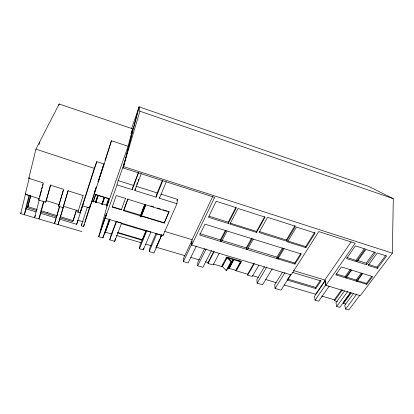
<?xml version="1.0" encoding="UTF-8"?>
<svg xmlns="http://www.w3.org/2000/svg" width="414" height="414" viewBox="0 0 414 414"><rect width="100%" height="100%" fill="white"/><g stroke="black" fill="none" stroke-linecap="round" stroke-linejoin="round"><path stroke-width="0.62" d="M213.153 264.008L222.266 266.699L222.266 266.347L226.189 270.554L226.681 270.332L231.514 261.467L227.84 257.715M225.371 230.375L220.439 239.939L220.424 241.372L225.956 230.67M392.358 253.151L393.3 198.679L368.755 186.46L138.954 106.771L123.382 166.526L392.358 253.151L360.294 295.674L325.911 285.355L324.845 280.03L351.16 241.817M219.27 253.233L213.132 264.965L208.035 263.464L208.066 262.507L213.836 251.298M211.507 250.506L202.922 267.304L197.685 265.772L197.887 262.129L204.625 248.674M325.911 285.355L355.176 243.266L318.79 231.581L291.151 274.927L191.713 245.088L192.091 239.69L212.858 196.288M183.366 261.581L183.676 257.948L191.837 240.907L191.584 244.488L183.366 261.581L188.111 262.973L196.422 245.942M108.763 199.91L100.048 231.633L106.538 213.319L105.197 218.25L162.971 235.602L176.938 203.719L177.43 199.336L160.932 194.119M164.192 223.115L169.052 211.632L164.192 223.115L123.595 210.716L127.807 199.227M162.971 235.602L163.126 234.474M176.938 203.719L159.468 198.223L159.644 197.074M149.221 251.588L156.792 233.936L161.636 235.39L153.972 252.98L149.221 251.588L149.79 247.981L156.062 233.315M135.238 188.779L134.866 190.492L156.073 197.157L156.445 194.854L162.438 180.173M146.173 230.298L140.051 245.119L139.399 248.716L143.332 249.865L143.642 248.064M144.698 204.464L140.149 216.631L141.091 216.92L145.769 204.785M140.149 216.631L144.817 204.49M141.091 216.92L141.246 216.108M191.713 245.088L214.675 197.38L123.113 167.944L124.402 162.992L118.166 180.602L117.033 184.887L132.242 189.669L132.754 187.387L138.39 172.364M123.595 210.716L128.035 198.622M116.246 221.185L110.595 236.456L109.746 239.882L114.725 241.336L115.402 238.48M121.302 209.872L121.395 209.468L112.246 206.674L112.142 207.078L121.302 209.872L125.649 198.016L125.556 198.409L116.277 195.532L112.142 207.078M50.787 184.83L45.737 202.249L38.678 200.045L43.201 182.9L28.799 178.32L35.94 149.159L59.145 104.007L132.666 128.821L128.097 146.256L107.086 206.017L106.186 205.737L106.367 205.085L102.465 203.89L102.274 204.547L101.865 204.423L104.261 197.364L98.351 195.548L95.97 202.622L95.474 202.472L97.813 195.444M39.309 198.71L25.244 194.316L29.182 178.253M81.962 231.597L20.7 213.66L25.456 194.285L29.016 195.351L24.178 214.68L25.445 211.921L29.658 195.139M39.04 144.543L39.506 142.659M36.732 210.597L27.567 207.771L30.641 195.584M27.567 207.771L30.848 195.77M58.824 105.249L59.145 104.007M123.755 165.967L126.027 157.227M126.353 155.98L131.109 137.686M133.023 130.306L131.062 137.039M133.344 129.07L138.969 107.454L131.497 128.738M109.865 219.404L105.011 233.098L109.845 219.715M39.796 196.878L41.571 190.15M41.897 188.929L42.378 187.092M42.704 185.87L43.185 184.033M39.113 200.407L34.533 217.712L35.49 215.497M106.119 214.861L98.672 236.653L102.895 237.89L109.337 219.104M43.47 201.711L38.807 218.965L39.972 216.191L43.967 201.452M45.737 202.249L50.415 185.136L63.523 189.307L58.591 206.255L62.995 207.626L63.549 206.275L78.298 210.881L77.796 212.237L80.005 212.931L83.354 203.538M58.591 206.255L63.471 190.186M59.425 206.524L54.457 223.544L55.305 221.319M55.517 220.76L56.05 218.944M56.402 217.733L59.414 207.43M62.995 207.626L67.994 190.787L83.079 195.584M68.186 190.663L58.038 224.595L63.751 206.094M123.382 166.526L139.911 111.211L138.954 106.771M95.97 202.622L96.157 202.016L102.035 203.812M91.51 201.261L93.424 201.846L93.59 201.302L95.639 201.928M81.946 223.669L81.263 225.79L83.576 226.474L104.214 164.032L111.475 140.765L128.097 146.256M90.795 204.459L89.667 208.045L87.307 207.331M91.002 203.869L96.379 186.735M98.201 182.088L103.417 165.429M76.461 209.986L72.776 221.692L59.947 217.743M76.471 210.167L73.174 220.631L60.242 216.641M83.576 226.474L84.244 224.347M84.891 222.287L90.562 204.262M77.796 212.237L83.183 195.486M80.005 212.931L94.288 168.353L96.767 161.641L104.214 164.032M60.118 219.26L76.652 224.341L96.767 161.641M81.263 225.79L87.37 207.088M94.128 193.317L95.944 187.816M97.978 181.86L103.81 163.985M105.021 160.321L111.475 140.765M76.652 224.341L78.013 220.248L83.173 221.78M93.067 201.737L95.479 194.471L109.037 198.648L106.512 205.841M93.424 201.846L95.95 194.218L95.784 194.756L97.849 195.392L95.474 202.472M101.865 204.423L104.287 197.374M102.274 204.547L104.685 197.442M130.969 133.681L132.666 128.821M106.186 205.737L108.618 198.653M98.672 236.653L117.033 184.887M123.113 167.944L123.589 166.594M102.895 237.89L109.519 219.529M109.746 239.882L116.515 221.614L121.597 223.141L114.725 241.336M132.242 189.669L138.576 172.793M136.723 184.608L137.407 182.812M138.085 181.011L138.768 179.215M134.866 190.492L141.246 173.652M145.355 205.618L141.314 215.741L164.244 222.748M156.073 197.157L162.811 180.664M159.468 198.223L166.262 181.777M142.763 239.209L145.604 232.337M144.093 236.275L144.807 234.557M145.278 233.413L145.992 231.695M139.399 248.716L146.789 230.877L150.799 232.083L143.332 249.865M156.647 246.014L157.667 243.675M158.433 241.926L158.94 240.757M160.72 236.668L161.486 234.914M161.864 234.681L156 248.126L156.14 247.179L184.577 255.573M176.918 200.511L177.43 199.336M20.7 213.66L21.217 212.558M38.678 200.045L39.097 199.155M197.685 265.772L206.172 248.907M25.244 194.316L25.818 193.193M228.264 223.472L236.368 207.735L216.186 201.271L208.423 217.262L228.264 223.472L228.254 222.214L236.042 207.062M208.035 263.464L214.105 251.681M221.521 241.704L227.063 231.012M28.799 178.32L29.254 177.451M221.599 266.502L226.701 256.985L241.517 261.425L236.259 270.828M222.168 266.393L223.953 263.061M225.444 260.287L226.934 257.513L231.022 261.684L231.514 261.467M222.266 266.699L227.058 257.772L233.506 259.702L228.647 268.582L228.983 268.681L233.853 259.79L240.746 261.855L235.809 270.694L247.655 274.192L247.701 275.16L252.261 276.5L258.916 265.131M226.189 270.554L231.022 261.684M232.875 259.562L228.637 267.325L228.647 268.582M229.284 267.739L233.537 259.961M252.173 238.79L246.34 249.275L246.273 247.831L251.474 238.464M256.571 232.399L265.084 217.133L238.003 208.47L229.936 224.062L256.571 232.399L256.504 231.4L264.675 216.719M235.809 270.694L240.736 261.467L240.746 261.855M247.401 249.595L253.244 239.121M247.655 274.192L253.927 263.33M247.701 275.16L254.299 263.749M264.474 266.73L256.892 279.486L257.13 283.171L262.564 284.76L272.298 268.712M257.13 283.171L266.766 267.051M286.472 241.124L295.451 226.241L267.553 217.303L259.019 232.528L286.472 241.124L286.322 239.98L294.944 225.661M283.279 248.426L277.095 258.652L276.925 257.099L282.436 247.96M277.897 258.895L284.087 248.679M282.56 272.143L274.715 284.723L275.082 288.423L280.997 290.157L290.742 274.86M275.082 288.423L285.055 272.526M294.934 264.091L301.314 254.015L204.971 224.165L199.688 235.048L294.934 264.091L294.778 263.025L300.807 253.487M305.889 247.66L315.147 233.061L296.44 227.069L287.471 241.895L305.889 247.66L305.703 246.594L314.593 232.549M290.556 274.87L287.259 280.045L315.82 288.542L321.005 280.961L292.201 272.283M315.82 288.542L315.613 287.383L320.441 280.314M325.161 280.449L315.639 294.261L284.232 284.987M315.095 300.14L325.896 284.584L325.156 280.894L314.449 296.414L315.095 300.14L318.682 301.185L329.182 286.198M356.319 261.632L365.298 249.052L355.393 245.88L346.539 258.564L356.319 261.632L355.968 260.349L364.175 248.83M351.067 269.933L345.442 277.804L345.152 276.609L350.389 269.271M346.037 277.985L351.672 270.119M337.369 301.589L334.559 300.761L334.352 299.783L341.519 289.847M334.559 300.761L342.502 289.774M344.593 290.83L335.94 302.732L336.732 306.469L339.791 307.364L350.855 292.367M366.644 264.748L375.581 252.524L365.95 249.44L357.137 261.767L366.644 264.748L366.183 263.175L374.344 251.981M336.732 306.469L347.744 291.43M362.167 273.369L356.449 281.168L356.149 280.03L361.091 273.281M357.023 281.344L362.747 273.55M350.234 293.096L343.346 302.437L343.558 303.374L345.809 304.036M343.558 303.374L351.227 292.988M353.577 293.417L344.743 305.325L345.597 309.067L348.769 309.993L359.688 295.498M345.597 309.067L356.832 294.028M377.387 268.37L386.655 255.997L377.304 253.006L368.155 265.472L377.387 268.37L376.994 267.113L385.46 255.78M366.768 284.32L372.574 276.593L341.353 266.926L335.811 274.86L366.768 284.32L366.509 283.404L371.917 276.195M235.799 270.311L228.978 268.293L228.983 268.681M105.259 232.161L112.018 234.158M116.318 235.426L141.505 242.863M145.806 244.131L151.338 245.761M190.756 257.399L199.413 259.951M205.592 261.777L208.066 262.507M252.209 275.538L258.367 277.354M265.757 279.533L276.226 282.627M321.678 296.041L334.352 299.783M117.902 232.482L142.525 239.784M117.167 232.803L142.437 240.286M47.124 212.605L47.931 212.837M287.735 279.077L315.613 287.383M121.297 223.638L146.23 231.121M236.715 260.266L239.587 261.125M82.593 205.836L89.688 207.978M164.798 231.447L192.091 239.69M293.51 270.565L324.845 280.03M336.142 273.856L345.152 276.609M346.373 277.038L356.149 280.03M356.785 280.428L366.509 283.404M123.739 210.089L140.429 215.192M247.939 248.24L276.925 257.099M199.765 233.625L220.439 239.939M221.531 240.275L246.273 247.831M277.778 257.834L294.778 263.025M104.706 197.504L108.644 198.72M41.007 211.911L56.894 216.801M25.818 208.718L36.23 211.921M40.515 213.236L55.828 217.945M144.667 205.292L145.619 205.587M28.08 206.726L37.296 209.567M40.981 210.705L57.163 215.694M150.722 205.944L153.775 206.891M157.444 208.03L160.497 208.977M162.94 209.732L167.215 211.062M127.89 199.237L169.005 211.994M259.537 231.581L286.322 239.98M209.07 216.206L228.254 222.214M287.326 240.834L305.703 246.594M229.92 223.074L256.504 231.4M46.451 200.692L59.254 204.687M357.887 260.566L366.183 263.175M346.823 257.477L355.968 260.349M368.398 264.411L376.994 267.113M118.166 180.602L134.048 185.622M135.88 186.202L157.268 192.96M35.94 149.159L94.288 168.353M139.911 111.211L393.3 198.679"/></g></svg>
